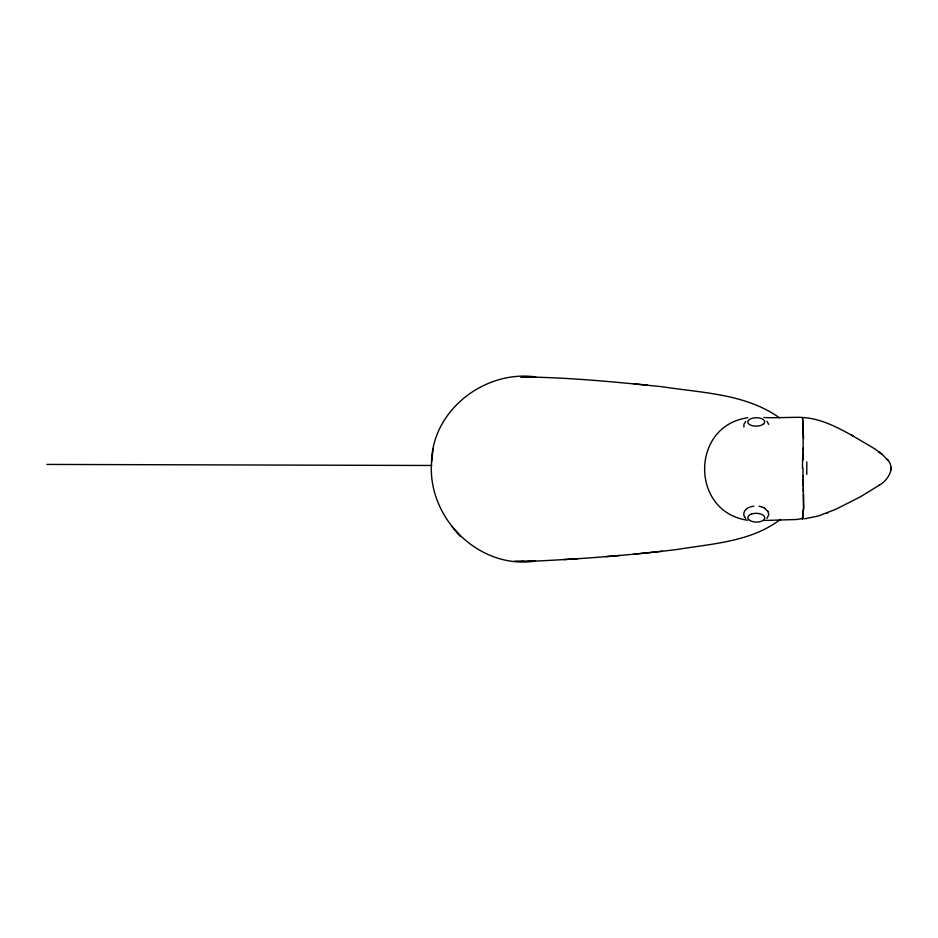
<?xml version="1.0" encoding="UTF-8"?>
<svg xmlns="http://www.w3.org/2000/svg" width="938" height="938" viewBox="0 0 938 938"><rect width="100%" height="100%" fill="white"/><g stroke="black" fill="none" stroke-linecap="round" stroke-linejoin="round"><path stroke-width="1.41" d="M779.396 417.773C745.534 393.597 701.319 392.846 661.595 386.667C614.789 381.954 567.748 377.252 520.731 376.947L535.727 376.947C485.181 369.771 432.336 409.894 431.562 462.211C427.153 518.21 479.212 569.882 535.539 561.065M803.022 459.972L803.151 452.937M803.034 459.315L803.209 450.721M803.561 438.48L802.623 418.946M803.186 451.225L803.045 421.514M803.233 449.536L803.28 447.86M879.012 485.368C887.887 480.432 896.071 467.91 887.02 459.186L887.946 460.382L882.623 454.742L874.814 448.845L851.341 434.998L853.65 436.299C837.974 427.646 821.465 418.723 803.221 417.551M891.018 470.067L891.018 467.37M431.562 462.211L433.11 448.786M745.698 421.385L743.928 424.293L743.916 427.06M766.956 518.503L768.808 514.669L767.976 511.351M780.463 519.359C751.01 541.988 711.555 543.747 676.216 549.598C629.574 555.249 582.697 558.872 535.762 561.065L514.939 561.065M879.34 485.134L860.721 496.636L836.063 509.17L818.534 515.923L804.769 518.808M749.65 507.165C745.71 508.244 742.04 513.016 744.573 516.92M827.855 512.676L826.671 513.156M750.67 506.801L753.824 506.157M747.785 417.75C690.251 425.77 690.251 512.23 747.785 520.25M662.193 551.263L633.842 554.182M803.256 487.983L803.62 507.352L802.412 518.972L803.573 518.339L796.737 519.488L764.118 520.484M605.913 556.633L619.842 555.46M563.82 559.599L577.808 558.708M527.965 561.323L535.399 561.065M46.9 464.427L431.808 465.483M763.825 417.469C773.487 418.254 797.593 416.847 802.518 417.504M633.701 383.794L647.619 385.166M759.077 506.262L761.422 506.79M761.984 506.977L763.79 507.716M764.916 508.349L764.271 507.974L768.105 511.597M878.965 451.799L882.224 454.508L879.293 452.069M456.478 532.139L460.757 536.595L451.682 526.288M766.956 421.244L768.703 424.363M745.698 518.386L744.444 516.686M802.436 519.019L803.573 508.455L803.444 494.279M802.576 418.688L802.424 417.516L802.482 418.254M803.385 492.169L803.127 483M803.209 486.072L803.01 476.058M803.057 479.564L803.092 481.288M803.022 477.489L802.963 468.402M802.494 468.402A104.704 17.447 90 0 1 802.565 459.069M802.787 420.118A10.553 0.961 86.7 0 1 803.034 421.76M806.786 474.37A104.927 13.085 -89.9 0 1 806.821 461.906M522.759 376.677L522.759 376.677M522.958 561.405L522.36 561.065L522.958 561.405M751.397 514.036A8.442 4.385 1 0 0 749.403 520.133A8.442 4.432 0.8 0 0 761.152 521.376A8.442 4.385 1 0 0 763.18 515.243A8.442 4.385 1 0 0 751.397 514.036M763.18 424.269A8.442 4.198 -1 0 0 761.105 418.442A8.442 4.244 -0.8 0 0 749.345 419.556A8.442 4.198 -1 0 0 751.397 425.442A8.442 4.198 -1 0 0 763.18 424.269"/></g></svg>
